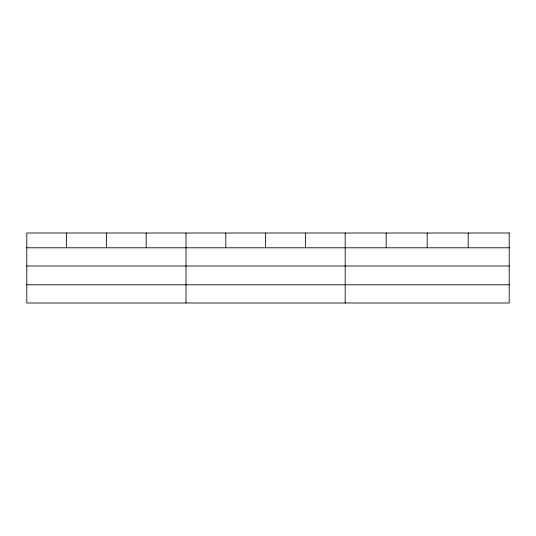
<?xml version="1.0" encoding="UTF-8"?>
<svg xmlns="http://www.w3.org/2000/svg" width="536" height="536" viewBox="0 0 536 536"><rect width="100%" height="100%" fill="white"/><g stroke="black" fill="none" stroke-linecap="round" stroke-linejoin="round"><path stroke-width="0.8" d="M26.8 247.786L509.2 247.786M26.8 266.003L509.2 266.003M26.8 284.777L509.2 284.777M468.196 232.999L468.196 247.786M427.192 232.999L427.192 247.786M386.188 232.999L386.188 247.786M345.184 232.999L345.184 303.001M305.386 232.999L305.386 247.786M265.588 232.999L265.588 247.786M225.79 232.999L225.79 247.786M185.992 232.999L185.992 303.001M146.194 232.999L146.194 247.786M106.396 232.999L106.396 247.786M66.598 232.999L66.598 247.786M509.2 232.999L26.8 232.999L26.8 303.001L509.2 303.001L509.2 232.999"/></g></svg>
